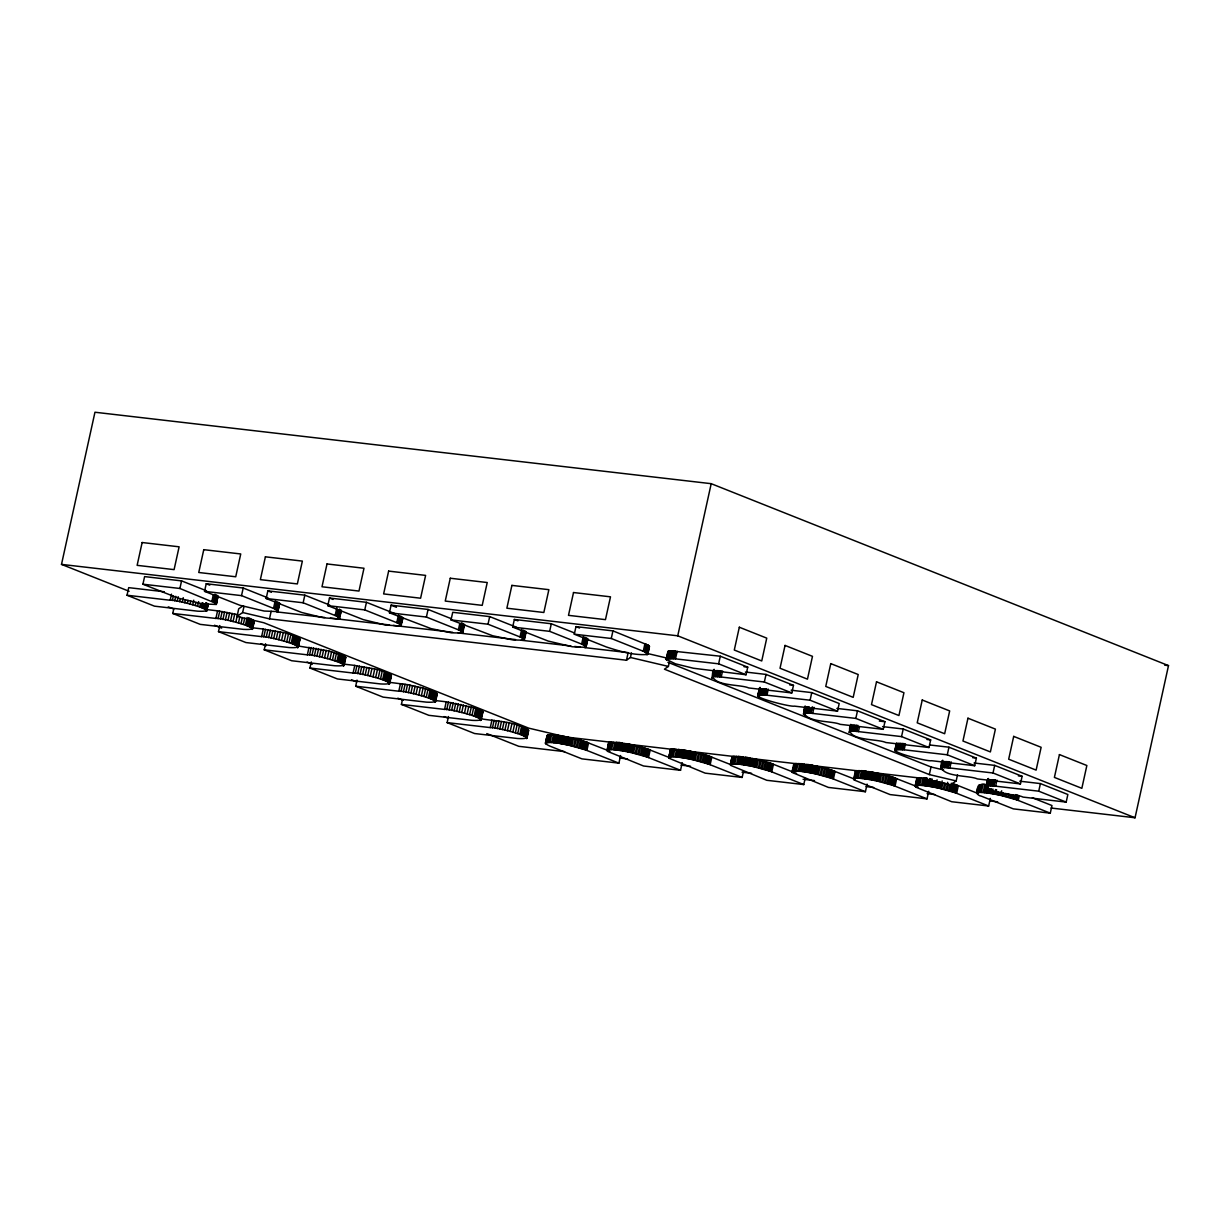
<?xml version="1.0" encoding="UTF-8"?>
<svg xmlns="http://www.w3.org/2000/svg" width="1230" height="1230" viewBox="0 0 1230 1230"><rect width="100%" height="100%" fill="white"/><g stroke="black" fill="none" stroke-linecap="round" stroke-linejoin="round"><path stroke-width="1.5" d="M172.754 613.447L200.198 624.363L243.34 629.36C271.492 630.79 220.155 617.199 215.896 618.444L172.754 613.447L173.768 608.881M250.29 626.993L251.95 619.397L254.256 621.027L252.934 622.026M297.768 645.919L328.948 651.039L342.663 655.421L345.599 657.251L344.923 658.311M389.233 682.312L407.514 684.649L423.074 688.124L435.343 692.398L437.234 694.012L435.851 694.796M480.699 718.689C495.629 721.533 516.984 721.103 528.423 730.835M666.183 659.341L673.579 658.634L718.628 663.831L746.072 674.747L747.732 667.137L720.303 656.22L670.35 650.839L667.875 651.593L666.183 659.341L675.485 663.816L693.413 668.244L746.072 674.747M667.875 651.593L668.474 652.561M837.522 711.14L794.395 706.128C790.137 707.373 738.799 693.782 766.951 695.211L810.093 700.224L837.522 711.14L839.198 703.529L811.754 692.613L791.136 690.215M974.714 765.721L931.587 760.709C927.328 761.954 875.991 748.363 904.142 749.793L947.285 754.805L974.714 765.721L976.389 758.111L948.945 747.194L930.203 745.026M942.257 760.755L942.18 764.753M1019.778 781.188L1040.411 783.587L1067.855 794.503L1066.179 802.098L1023.037 797.102C1014.043 792.458 979.618 796.825 988.09 778.774M129.119 591.276L61.5 564.385L94.956 412.235L711.201 483.682L1168.5 665.615L1135.044 817.766L1051.097 808.033M127.028 595.243L170.171 600.255C174.414 599.01 225.751 612.601 197.6 611.172L154.473 606.159L127.028 595.243L128.704 587.648L164.343 591.768M216.418 604.176L217.725 595.797L216.188 604.453L202.55 603.899L178.365 598.18L142.926 584.204L144.602 576.593L181.563 580.883L206.471 590.784M170.171 600.255L171.508 594.167M172.338 600.532L173.338 595.966M174.768 600.886L175.767 596.319M177.181 601.285L178.196 596.719M216.065 603.407L179.903 588.478L181.563 580.883M179.688 601.747L180.364 598.702M182.24 602.254L183.239 597.688M184.792 602.792L185.453 599.763M187.329 603.377L188.006 600.332M190.097 604.053L190.758 601.009M192.756 604.76L193.756 600.194M195.263 605.468L195.939 602.423M197.6 606.175L198.614 601.608M199.737 606.882L200.398 603.838M201.136 607.374L202.15 602.808M277.811 611.602L279.687 603.346L277.811 611.602L264.173 611.049L240.004 605.314L204.549 591.338L206.225 583.743L243.202 588.017L268.094 597.934M201.628 607.559L202.627 602.992M202.366 607.851L203.381 603.284M203.273 608.22L204.288 603.653M203.796 608.45L204.81 603.884M204.549 608.804L205.887 602.715M205.026 609.05L206.363 602.961M205.564 609.342L206.901 603.254M205.917 609.557L207.255 603.484M206.056 611.341L207.301 605.268M206.317 611.249L207.855 603.945M206.64 611.095L208.085 604.191M206.794 610.972L208.193 604.361M211.914 601.224L213.251 595.135M213.344 601.824L215.019 594.213M214.558 602.408L216.234 594.813M215.45 602.931L217.126 595.32M215.927 603.177L218.094 596.565M216.188 604.453L218.064 596.212M215.896 618.444L217.572 610.833L237.498 614.646M218.064 618.721L219.739 611.11M220.493 619.074L222.169 611.464M218.494 631.636L261.621 636.633C265.88 635.403 317.217 648.994 289.065 647.549L245.923 642.552L218.494 631.636L219.832 625.547M222.922 619.49L224.583 611.879M225.413 619.935L227.089 612.34M227.965 620.443L229.641 612.832M230.517 620.996L232.193 613.386M233.054 621.581L234.73 613.97M278.057 611.31L274.966 608.973L241.526 595.628L243.202 588.017M235.822 622.257L238.697 608.819L242.91 605.883M238.482 622.949L239.819 616.86M957.509 774.839L956.171 780.927L950.559 784.832L923.715 778.498L566.738 737.108L528.777 728.16L263.866 622.764L237.021 616.43L242.648 612.525L243.986 606.436M241.003 623.656L242.341 617.568M243.34 624.379L244.678 618.29M245.462 625.071L247.138 617.46M246.876 625.578L248.537 617.967M247.353 625.763L249.029 618.152L250.674 618.813L249.014 626.424M248.106 626.039L249.782 618.444M249.536 626.654L251.212 619.044M250.751 627.239L252.427 619.628M251.289 627.531L252.965 619.935M251.643 627.761L253.319 620.151M252.027 628.023L253.688 620.427M252.058 629.437L253.918 620.612M252.381 629.283L254.149 620.858M252.611 628.991L254.303 621.242M340.51 611.387L341.356 610.849L338.834 618.998L323.367 617.783L301.627 612.463L266.172 598.487L267.848 590.877L304.825 595.166L329.717 605.068M261.621 636.633L263.297 629.037C274.059 631.728 293.247 631.943 299.459 640.03M263.804 636.909L265.48 629.314M242.648 612.525L269.493 618.859L271.154 611.249M266.218 637.278L267.894 629.668M264.219 649.824L307.362 654.837C311.605 653.591 362.942 667.183 334.791 665.753L291.664 660.741L264.219 649.824L265.557 643.751M273.537 608.358L275.213 600.763M268.647 637.678L270.323 630.068M274.966 608.973L276.642 601.362M276.181 609.557L277.857 601.947M277.073 610.08L278.411 603.991M271.154 638.139L272.814 630.529M277.211 611.848L277.888 608.804M277.688 610.541L279.348 602.946M273.69 638.647L275.366 631.036M276.258 639.185L277.918 631.574M278.795 639.769L280.471 632.159M281.547 640.446L283.223 632.835M284.207 641.138L285.883 633.542M286.728 641.86L288.404 634.25M289.065 642.567L290.741 634.957M291.203 643.259L292.863 635.664M292.602 643.767L294.278 636.156M293.094 643.951L294.754 636.341M293.832 644.243L295.507 636.633M339.68 618.459L336.589 616.107L303.149 602.777L304.825 595.166M294.739 644.612L296.415 637.002M295.262 644.843L296.937 637.232M296.015 645.197L297.691 637.586M296.476 645.427L298.152 637.817M297.014 645.735L298.69 638.124M297.368 645.95L299.044 638.339M297.522 647.718L299.428 638.616M297.783 647.641L299.659 638.816M298.198 646.657L299.874 639.062M298.106 647.472L299.982 639.231M307.362 654.837L309.022 647.226M309.529 655.113L311.205 647.503M311.943 655.467L313.619 647.856M309.945 668.028L353.087 673.025C357.346 671.78 408.683 685.371 380.531 683.942L337.389 678.945L309.945 668.028L311.282 661.94M314.373 655.867L316.049 648.256M401.211 618.69L402.979 617.998L400.473 626.132L384.99 624.932L363.25 619.613L327.795 605.637L329.471 598.026L366.448 602.316L394.907 613.632M316.879 656.328L318.555 648.717M319.431 656.835L321.091 649.225M321.983 657.374L323.659 649.778M324.52 657.958L326.196 650.363M335.16 615.507L336.836 607.897M327.288 658.634L328.948 651.039M336.589 616.107L337.927 610.019M337.804 616.707L339.48 609.096M338.696 617.214L340.372 609.619M329.947 659.341L331.608 651.731M338.834 618.998L339.511 615.953M339.311 617.691L340.987 610.08M339.434 618.752L341.31 610.495M332.454 660.049L334.13 652.438M334.791 660.756L336.466 653.145M336.928 661.463L338.604 653.853M338.327 661.955L340.003 654.36M338.819 662.14L340.495 654.529M339.557 662.432L341.233 654.821M340.464 662.801L342.14 655.206M340.987 663.032L342.663 655.421M341.74 663.385L343.416 655.774M342.217 663.631L343.877 656.021M342.755 663.923L344.415 656.313M343.093 664.139L344.769 656.543M343.247 665.922L345.153 656.805M343.508 665.83L345.384 657.005M343.831 665.676L345.599 657.251M343.97 665.553L345.768 657.635M401.303 625.609L398.213 623.256L364.772 609.911L366.448 602.316M353.087 673.025L354.763 665.415C364.587 668.028 386.42 668.613 390.648 676.5M355.255 673.302L356.931 665.691M357.684 673.656L359.36 666.045M355.685 686.217L398.812 691.214C403.071 689.984 454.408 703.575 426.257 702.13L383.114 697.133L355.685 686.217L357.023 680.129M360.113 674.071L361.774 666.46M362.604 674.517L364.28 666.921M365.156 675.024L366.832 667.413M367.709 675.577L369.384 667.967M370.245 676.162L371.921 668.551M373.013 676.838L374.689 669.228M389.418 612.771L426.395 617.06L459.836 630.406L462.68 633.035L451.471 632.835L431.054 628.607L389.418 612.771L391.094 605.175L428.071 609.45L451.195 618.659M375.673 677.53L377.349 669.92M378.194 678.237L379.855 670.642M380.531 678.96L382.192 671.349M382.653 679.652L384.329 672.041M384.052 680.159L385.728 672.549M396.783 622.657L398.459 615.046M384.544 680.344L386.22 672.733M385.298 680.621L386.958 673.025M398.213 623.256L399.888 615.646M386.205 681.005L387.865 673.394M386.727 681.236L388.388 673.625M399.427 623.841L401.103 616.245M387.465 681.574L389.141 673.979M400.319 624.363L401.995 616.753M387.942 681.82L389.618 674.209M400.934 624.84L402.133 618.536M388.48 682.112L390.156 674.517M401.057 625.885L402.933 617.645M388.834 682.343L390.51 674.732M389.218 682.604L390.879 675.009M388.972 684.111L391.109 675.193M389.249 684.018L391.34 675.439M389.572 683.865L391.447 675.608M398.812 691.214L400.488 683.619M400.995 691.491L402.656 683.895M403.409 691.86L405.085 684.249M401.411 704.406L444.553 709.418C448.796 708.173 500.133 721.764 471.982 720.334L428.84 715.322L401.411 704.406L402.41 699.839M405.839 692.259L407.514 684.649M408.345 692.721L410.005 685.11M426.395 617.06L428.071 609.45M410.882 693.228L412.557 685.617M413.449 693.766L415.11 686.155M415.986 694.35L417.647 686.74M418.738 695.027L420.414 687.416M421.398 695.719L423.074 688.124M423.92 696.441L425.595 688.831M426.257 697.149L427.932 689.538M428.378 697.841L430.054 690.245M429.793 698.348L431.469 690.737M430.269 698.532L431.945 690.922M431.023 698.825L432.699 691.214M431.93 699.193L433.606 691.583M432.453 699.424L434.129 691.813M433.206 699.778L434.882 692.167M451.041 619.92L488.018 624.21L521.459 637.54L524.303 640.184L513.095 639.984L492.677 635.756L451.041 619.92L452.717 612.309L489.694 616.599L516.369 627.208M433.667 700.008L435.343 692.398M434.205 700.316L435.881 692.705M434.559 700.531L436.235 692.921M434.697 702.299L436.619 693.197M434.974 702.222L436.85 693.397M435.297 702.053L437.065 693.628M435.435 701.946L437.234 694.012M458.406 629.791L459.743 623.718M459.836 630.406L461.511 622.795L462.726 623.379L461.066 630.99M444.553 709.418L446.213 701.807L473.658 707.727L481.96 711.125L482.944 712.355L481.576 713M461.942 631.513L463.618 623.902M462.557 631.974L464.233 624.379L464.602 625.132M462.68 633.035L464.556 624.779M446.721 709.695L448.397 702.084M449.135 710.048L450.81 702.438M447.136 722.61L490.278 727.607C494.522 726.361 545.874 739.953 517.707 738.523L474.58 733.526L447.136 722.61L448.473 716.521M451.564 710.448L453.24 702.837M454.07 710.909L455.746 703.299M456.607 711.417L458.283 703.806M459.174 711.955L460.85 704.36M461.711 712.539L463.387 704.944M464.479 713.216L466.139 705.62M467.123 713.923L468.799 706.312M488.018 624.21L489.694 616.599M469.645 714.63L471.321 707.019M471.982 715.337L473.658 707.727M474.119 716.045L475.795 708.434M475.518 716.537L477.194 708.941M476.01 716.721L477.686 709.11M476.748 717.013L478.424 709.403M477.655 717.382L479.331 709.787M478.178 717.613L479.854 710.002M478.931 717.966L480.607 710.356M479.408 718.212L481.068 710.602M479.946 718.505L481.607 710.894M480.284 718.72L481.96 711.125M480.669 718.996L482.345 711.386M480.438 720.503L482.575 711.586M480.699 720.411L482.79 711.832M481.022 720.257L482.898 712.001M490.278 727.607L491.954 719.996M585.941 647.318L587.802 639.077L585.941 647.318L572.304 646.765L548.119 641.045L512.679 627.069L514.34 619.459L551.317 623.748L574.441 632.943M492.446 727.883L494.122 720.273M494.875 728.237L496.536 720.626M497.289 728.652L498.965 721.041M499.795 729.098L501.471 721.503M520.029 636.94L521.705 629.33M521.459 637.54L523.134 629.945M502.347 729.605L504.023 721.995M522.688 638.139L524.349 630.529M523.58 638.647L525.241 631.052M524.18 639.123L525.856 631.513L525.979 632.574M524.303 640.184L526.179 631.928M504.9 730.159L506.576 722.548M507.437 730.743L509.112 723.132M510.204 731.42L511.88 723.809M512.864 732.111L514.54 724.501M515.37 732.819L517.046 725.223M517.722 733.541L519.383 725.931M519.844 734.233L521.52 726.623M521.243 734.74L522.919 727.13M521.735 734.925L523.411 727.314M522.489 735.202L524.149 727.607M523.396 735.586L525.056 727.976M523.918 735.817L525.579 728.206M524.657 736.155L526.332 728.56M525.133 736.401L526.809 728.79M525.671 736.693L527.347 729.098M526.025 736.924L527.685 729.313M526.409 737.185L528.07 729.59M586.172 647.042L583.097 644.689L549.656 631.344L551.317 623.748M526.44 738.6L528.3 729.774M526.763 738.446L528.531 730.02M526.901 738.323L528.685 730.405M545.397 743.181L547.073 735.571L551.594 734.817L562.325 736.063L560.649 743.673C556.683 742.366 538.34 741.075 549.918 746.118L581.928 758.864L618.905 763.138L620.581 755.543M545.443 743.535L547.319 735.279M545.766 743.935L547.073 735.571M546.243 742.643L547.919 735.033M547.166 742.474L548.841 734.879M548.396 742.413L550.071 734.802M549.918 742.428L551.594 734.817M574.302 634.203L575.978 626.608L612.94 630.882L648.502 645.335L649.471 646.565L647.564 654.468C633.619 655.529 619.52 651.224 606.313 646.949L574.302 634.203L611.279 638.493L644.72 651.838L647.564 654.468M551.716 742.52L553.392 734.91M553.162 742.643L554.838 735.033M553.731 742.705L555.407 735.094M554.684 742.812L556.36 735.202M556.006 742.966L557.682 735.356M556.867 743.089L558.543 735.479M558.266 743.289L559.942 735.678M559.281 743.443L560.957 735.832M581.667 644.09L583.327 636.479M583.097 644.689L584.757 637.079M560.649 743.673L561.71 743.843L563.386 736.247L583.804 741.137L609.911 751.299M584.312 645.273L585.987 637.678L586.864 638.186L585.203 645.796M561.71 743.843L563.125 744.104L564.801 736.493M585.342 647.564L586.679 641.491M563.125 744.104L564.216 744.304L565.877 736.693M585.803 646.273L587.479 638.662M564.216 744.304L565.646 744.581L567.322 736.985M565.646 744.581L566.753 744.811L568.429 737.201M566.753 744.811L568.214 745.119L569.89 737.508M618.905 763.138L585.311 749.808L569.321 745.365L570.981 737.754M570.766 745.688L572.427 738.077M571.858 745.934L573.534 738.338M573.549 746.349L575.225 738.738M574.61 746.61L576.286 739.015M576.255 747.041L577.931 739.43M577.27 747.317L578.946 739.707M578.838 747.748L580.499 740.137M579.791 748.024L581.467 740.414M581.237 748.455L582.912 740.86M582.128 748.732L583.804 741.137M583.451 749.162L585.126 741.567M584.265 749.439L585.926 741.828M585.311 749.808L586.987 742.197M585.665 749.931L587.34 742.336M586.895 750.408L588.57 742.797M611.279 638.493L612.94 630.882M269.493 618.859L626.47 660.233L628.146 652.638L584.235 647.549M607.036 750.315L608.696 742.705L611.694 741.951L610.019 749.547L607.036 750.315L608.004 751.561L643.551 765.998L680.528 770.288L682.204 762.677M607.067 750.669L608.942 742.428M607.405 751.084L608.696 742.705M607.866 749.777L609.542 742.182M608.788 749.624L610.464 742.013M626.47 660.233L630.452 657.481L631.451 652.915M610.019 749.547L611.541 749.562L613.216 741.951M611.541 749.562L613.34 749.67L615.015 742.059M613.34 749.67L614.785 749.793L616.461 742.182M614.785 749.793L617.029 742.244M616.307 749.946L617.983 742.351L622.58 742.982L620.904 750.592L615.369 749.854M617.629 750.115L619.305 742.505M618.49 750.223L620.166 742.628M619.889 750.438L621.565 742.828M643.29 651.224L644.951 643.628M620.904 750.592L622.272 750.807L623.948 743.197M644.72 651.838L646.38 644.228M622.272 750.807L623.333 750.992L625.009 743.381M645.935 652.423L647.61 644.812M623.333 750.992L624.748 751.238L626.424 743.643L646.749 748.701L669.75 757.726M646.826 652.946L648.502 645.335M646.965 654.714L648.302 648.625M624.748 751.238L625.839 751.453L627.515 743.843M647.426 653.407L649.102 645.796M647.795 654.176L649.425 646.211M625.839 751.453L627.285 751.73L628.945 744.119M627.285 751.73L628.376 751.961L630.052 744.35M628.376 751.961L629.837 752.268L631.513 744.657M680.528 770.288L646.934 756.957L630.944 752.499L632.62 744.903M632.389 752.822L634.065 745.226M633.481 753.083L635.157 745.472M635.172 753.498L636.848 745.887M636.233 753.759L637.909 746.149M637.878 754.19L639.554 746.579M638.893 754.467L640.569 746.856M640.461 754.897L642.121 747.287M641.414 755.174L643.09 747.563M642.875 755.604L644.535 747.994M643.751 755.881L645.427 748.271M645.089 756.312L646.749 748.701M666.352 659.726L668.121 651.3M666.568 659.972L668.443 651.147M667.044 658.665L668.72 651.054M645.888 756.588L647.549 748.978M667.567 658.557L669.243 650.947M667.967 658.496L669.643 650.901M646.934 756.957L648.61 749.347M668.69 658.45L670.35 650.839M647.288 757.08L648.963 749.47M669.197 658.434L670.873 650.824M648.518 757.557L650.193 749.946M956.171 780.927L929.342 774.593L664.431 669.197L668.397 666.429L669.412 661.878M670.104 658.434L671.765 650.824M670.719 658.45L672.395 650.839M671.795 658.496L673.456 650.885M672.518 658.542L674.194 650.931M1135.044 817.766L677.745 635.818L711.201 483.682M673.579 658.634L675.255 651.024M673.963 658.665L675.639 651.054M675.485 658.834L677.161 651.224M668.69 757.818L670.565 749.562L676.638 749.208L674.963 756.804L669.489 756.927L669.028 758.234L705.174 773.147L742.151 777.437L743.489 771.348M668.889 757.173L670.565 749.562M669.028 758.234L670.319 749.854M669.489 756.927L671.165 749.316M670.412 756.773L672.087 749.162M671.641 756.696L673.317 749.085M673.179 756.711L674.84 749.101M674.963 756.804L676.423 756.927L678.084 749.331M676.423 756.927L678.668 749.378M676.992 756.988L677.945 757.096L679.606 749.485M679.252 757.265L680.928 749.654L686.632 750.531L684.956 758.141L677.945 757.096M680.113 757.373L681.789 749.762M681.512 757.572L683.188 749.962M682.527 757.726L684.203 750.131M683.895 757.957L685.571 750.346M684.956 758.141L686.371 758.387L688.047 750.777M686.371 758.387L687.462 758.587L689.138 750.992L708.388 755.85L731.373 764.876M687.462 758.587L688.908 758.879L690.584 751.269M688.908 758.879L689.999 759.095L691.675 751.499M689.999 759.095L691.46 759.402L693.136 751.791M742.151 777.437L708.557 764.091L692.567 759.648L694.243 752.037M712.078 677.915L713.707 669.612C705.559 687.14 739.538 683.696 748.655 687.939L791.797 692.936L793.473 685.341L766.029 674.424L745.395 672.026M694.012 759.971L695.688 752.36M712.308 678.161L714.169 669.335M712.539 678.36L714.107 670.765M695.104 760.232L696.78 752.622M711.97 677.745L713.292 676.746L714.63 670.658M713.292 676.746L715.03 670.611M713.692 676.7L715.752 670.55M714.415 676.638L716.26 670.535M696.795 760.632L698.471 753.037M714.922 676.623L715.829 676.623L717.167 670.535M718.628 663.831L720.303 656.22M697.871 760.909L699.532 753.298M715.829 676.623L717.797 670.55M716.46 676.638L717.521 676.685L718.858 670.596M699.501 761.324L701.177 753.729M717.521 676.685L719.581 670.658M700.531 761.601L702.192 753.99M718.243 676.731L719.304 676.823L720.642 670.734M719.304 676.823L721.041 670.78M702.084 762.031L703.76 754.436M719.704 676.869L721.226 677.023L722.563 670.934M703.037 762.308L704.713 754.713M704.498 762.754L706.158 755.143M705.374 763.03L707.05 755.42M706.712 763.461L708.388 755.85M707.511 763.722L709.187 756.127M708.557 764.091L710.233 756.496M708.911 764.23L710.586 756.619M710.141 764.691L711.816 757.096M730.328 764.968L732.188 756.711L739.722 756.465L738.046 764.076L731.112 764.076L730.651 765.368L766.813 780.297L803.774 784.571L805.127 778.498M730.528 764.322L732.188 756.711M730.651 765.368L731.958 757.004M731.112 764.076L732.788 756.465M732.035 763.907L733.71 756.312M733.265 763.845L734.94 756.235M734.802 763.861L736.463 756.25M736.586 763.953L738.261 756.342M738.046 764.076L740.291 756.527M738.615 764.138L739.568 764.245L741.244 756.635M739.568 764.245L740.875 764.399L742.551 756.788M740.875 764.399L741.736 764.522L743.412 756.911M757.649 695.734L759.479 688.508M757.818 696.103L759.587 687.693M758.034 696.349L759.909 687.524M743.135 764.722L744.811 757.111L749.67 757.926L747.994 765.537L741.736 764.522M758.495 695.042L760.171 687.447M758.264 696.549L759.602 690.461M758.649 696.826L760.371 688.862M744.165 764.876L745.826 757.265M759.417 694.889L760.755 688.8M760.14 694.842L761.478 688.754M760.663 694.812L762 688.739M745.518 765.091L747.194 757.496M761.555 694.812L762.892 688.723M791.797 692.936L764.353 682.02L766.029 674.424M746.579 765.275L748.255 757.68M762.185 694.827L763.523 688.739M763.246 694.889L764.583 688.8M763.968 694.935L765.306 688.846M747.994 765.537L749.085 765.737L750.761 758.126M765.045 695.027L766.382 688.938M765.429 695.058L766.767 688.969M749.085 765.737L750.531 766.013L752.207 758.418L770.81 763.261L796.563 773.439M766.951 695.211L768.289 689.138M750.531 766.013L751.638 766.244L753.298 758.633M751.638 766.244L753.083 766.551L754.759 758.941M803.774 784.571L770.18 771.241L754.19 766.797L755.866 759.187M755.635 767.12L757.311 759.51M756.727 767.366L758.403 759.771M758.433 767.781L760.094 760.171M759.494 768.043L761.17 760.448M761.124 768.473L762.8 760.863M762.154 768.75L763.815 761.139M763.707 769.181L765.383 761.57M764.66 769.457L766.336 761.847M766.121 769.888L767.797 762.293M766.997 770.165L768.673 762.569M768.335 770.595L770.011 763M769.134 770.872L770.81 763.261M770.18 771.241L771.856 763.63M770.534 771.364L772.209 763.769M771.764 771.84L773.439 764.23M803.544 714.307L805.173 706.005C797.009 723.532 830.988 720.073 840.121 724.332L883.263 729.329L884.923 721.718L857.495 710.802L836.861 708.418M803.436 714.138L805.296 707.25M803.959 713.323L805.573 707.158M791.951 772.102L793.811 763.861L802.867 763.784L801.191 771.379L793.658 771.056L792.151 771.456L792.274 772.517L828.436 787.431L865.413 791.72L867.073 784.11M804.374 715.014L806.096 707.05M804.236 713.246L805.158 713.077L806.496 707.004M792.735 771.21L794.411 763.615M805.158 713.077L807.218 706.943M793.658 771.056L795.333 763.446M805.881 713.031L807.726 706.927M806.388 713.016L807.295 713.016L808.633 706.927M810.093 700.224L811.754 692.613M794.903 770.979L796.563 763.384M807.295 713.016L809.248 706.943M796.425 770.995L798.101 763.384M807.91 713.031L808.986 713.077L809.986 708.511M808.986 713.077L810.708 708.557M798.208 771.102L799.884 763.492M809.709 713.123L810.77 713.216L812.108 707.127M810.77 713.216L812.492 707.158M799.669 771.225L801.345 763.615M811.154 713.246L812.676 713.415L814.014 707.327M800.238 771.287L801.914 763.676M801.191 771.379L802.498 771.548L804.174 763.938M802.498 771.548L803.359 771.656L805.035 764.061M803.359 771.656L804.774 771.856L806.434 764.26M805.788 772.025L807.449 764.414L813.83 765.552L812.154 773.163L804.774 771.856M807.157 772.24L808.817 764.63M808.202 772.425L809.878 764.814M809.617 772.671L811.293 765.075M810.708 772.886L812.384 765.275M812.154 773.163L813.261 773.393L814.937 765.783L831.634 770.134L854.635 779.159M813.261 773.393L814.706 773.701L816.382 766.09M865.413 791.72L831.818 778.39L815.813 773.931L817.489 766.321M817.258 774.254L818.934 766.659M818.35 774.516L820.026 766.905M820.056 774.931L821.717 767.32M821.117 775.192L822.793 767.582M822.762 775.623L824.423 768.012M823.777 775.884L825.453 768.289M825.33 776.33L827.006 768.719M826.283 776.607L827.959 768.996M827.744 777.037L829.42 769.427M828.636 777.314L830.296 769.703M829.958 777.744L831.634 770.134M830.757 778.021L832.433 770.411M831.818 778.39L833.479 770.779M832.157 778.513L833.832 770.903M833.402 778.99L835.062 771.379M882.587 726.607L903.22 729.006L930.664 739.922L928.988 747.517L885.846 742.52C877.021 738.261 842.627 741.705 850.806 724.362M849.269 732.496L851.022 725.439M849.161 732.327L851.298 725.346M849.961 731.435L851.821 725.239M850.484 731.327L852.221 725.193M850.883 731.281L852.944 725.131M851.606 731.22L853.451 725.116M852.113 731.204L853.02 731.204L854.358 725.116M883.263 729.329L855.819 718.412L857.495 710.802M853.02 731.204L854.988 725.131M853.651 731.22L854.712 731.266L856.049 725.177M854.712 731.266L856.772 725.239M855.434 731.312L856.495 731.404L857.833 725.316M856.495 731.404L857.894 726.884M856.895 731.45L858.417 731.604L859.416 727.038M853.574 779.251L855.45 770.995L856.956 770.595L855.28 778.206L853.528 778.898L854.512 780.128L890.059 794.58L927.036 798.87L928.712 791.259M853.897 779.666L856.034 770.749M854.512 780.128L855.511 775.561M855.28 778.206L856.526 778.129L858.202 770.518M856.526 778.129L858.048 778.144L859.724 770.534M859.832 778.236L861.507 770.641L866.658 771.195L864.982 778.805L858.048 778.144M861.292 778.359L862.968 770.764M861.861 778.421L863.537 770.81M862.814 778.529L864.49 770.918M864.121 778.698L865.797 771.087M864.982 778.805L866.397 779.005L868.057 771.395M866.397 779.005L867.411 779.159L869.087 771.564M867.411 779.159L868.78 779.39L870.44 771.779L891.935 776.853L918.041 787.016M868.78 779.39L869.841 779.574L871.501 771.963M869.841 779.574L871.255 779.82L872.916 772.209M871.255 779.82L872.331 780.02L874.007 772.425M872.331 780.02L873.777 780.312L875.452 772.701M873.777 780.312L874.884 780.527L876.56 772.932M874.884 780.527L876.329 780.835L878.005 773.224M927.036 798.87L893.441 785.524L877.436 781.081L879.112 773.47M878.881 781.404L880.557 773.793M879.973 781.665L881.649 774.054M881.679 782.065L883.355 774.47M882.74 782.341L884.416 774.731M884.385 782.757L886.046 775.161M885.4 783.033L887.076 775.423M886.953 783.464L888.629 775.869M894.84 750.315L896.301 743.904M895.01 750.684L896.578 742.92M887.922 783.741L889.582 776.145M895.225 750.93L896.762 743.627M895.455 751.13L897.024 743.55M896.224 749.516L897.562 743.443M896.609 749.47L897.946 743.381M889.367 784.187L891.043 776.576M897.331 749.424L898.669 743.335M890.259 784.463L891.935 776.853M897.854 749.393L899.192 743.32M898.746 749.393L900.083 743.304M928.988 747.517L901.544 736.601L903.22 729.006M891.581 784.894L893.257 777.283M899.376 749.408L900.714 743.32M892.38 785.155L894.056 777.545M900.437 749.47L901.774 743.381M893.441 785.524L895.102 777.929M901.16 749.516L902.497 743.427M893.795 785.663L895.455 778.052M902.236 749.608L903.573 743.52M902.62 749.639L903.958 743.55M895.025 786.124L896.701 778.529M904.142 749.793L905.48 743.72M915.151 786.032L916.827 778.436L919.825 777.668L918.149 785.278L915.151 786.032L916.135 787.277L951.682 801.729L988.659 806.004L990.335 798.408M915.197 786.385L917.073 778.144M915.52 786.8L917.657 777.898M916.919 785.34L918.579 777.744M918.149 785.278L919.671 785.293L921.347 777.683M919.671 785.293L921.47 785.386L923.13 777.775M921.47 785.386L922.915 785.509L924.591 777.898M922.915 785.509L925.16 777.96L927.42 778.221M923.484 785.57L924.437 785.678L926.113 778.067M924.437 785.678L925.76 785.832L927.097 779.743M925.76 785.832L926.62 785.955L927.958 779.866M929.342 774.593L931.018 766.982L667.875 662.293M926.62 785.955L928.02 786.154L929.695 778.544M928.02 786.154L929.034 786.308L930.71 778.698M929.034 786.308L930.403 786.524L932.079 778.928M930.403 786.524L931.464 786.708L932.801 780.62M931.464 786.708L932.878 786.969L934.216 780.881M932.878 786.969L933.954 787.169L935.292 781.081M933.954 787.169L935.4 787.446L937.076 779.851M935.4 787.446L936.507 787.677L937.844 781.588M974.052 763L994.686 765.383L1022.115 776.299L1020.454 783.91L977.312 778.913C968.487 774.654 933.493 778.067 942.503 760.463M940.735 768.888L942.826 760.309M940.95 769.134L942.626 761.524M940.627 768.719L941.949 767.72L943.287 761.631M936.507 787.677L937.967 787.984L939.305 781.896M941.949 767.72L943.687 761.585M942.349 767.658L944.394 761.524M988.659 806.004L955.064 792.673L939.059 788.23L940.397 782.142M943.056 767.612L944.917 761.508M943.579 767.597L944.471 767.597L945.824 761.508M947.285 754.805L948.945 747.194M940.504 788.553L942.18 780.942M944.471 767.597L946.439 761.524M945.101 767.612L946.162 767.658L947.5 761.57M941.611 788.799L942.949 782.726M946.162 767.658L948.238 761.616M943.302 789.214L944.64 783.126M946.9 767.705L947.961 767.797L949.299 761.708M947.961 767.797L949.683 761.739M944.363 789.476L945.701 783.402M948.345 767.827L949.867 767.997L951.205 761.908M946.008 789.906L947.684 782.295M947.023 790.183L948.361 784.094M948.576 790.613L949.914 784.525M949.545 790.89L950.882 784.802M950.99 791.32L952.666 783.725L951.205 783.279M951.882 791.597L953.558 784.002L952.666 783.725M953.204 792.028L954.88 784.433L953.558 784.002M954.003 792.305L955.679 784.694L954.88 784.433M955.064 792.673L956.74 785.063L955.679 784.694M955.418 792.797L956.74 785.063M956.648 793.273L958.324 785.663L957.078 785.201M1032.385 797.763L1051.958 805.542L1050.282 813.153L1013.305 808.863L981.294 796.133C971.792 794.672 978.634 780.005 986.783 785.109M976.82 793.535L978.696 785.278M977.819 790.905L978.48 787.861M976.774 793.181L979.28 785.048M977.619 792.643L978.542 792.489L980.202 784.878M978.542 792.489L979.772 792.412L981.448 784.802M979.772 792.412L981.294 792.428L982.97 784.817M981.294 792.428L983.093 792.535L984.753 784.924M983.093 792.535L984.538 792.658L986.214 785.048M984.538 792.658L988.228 778.652M986.691 787.323L988.551 778.498M986.906 787.523L988.49 779.928M985.107 792.704L986.06 792.812L987.398 786.739M987.29 787.784L989.012 779.82M986.322 786.554L988.074 785.862L989.412 779.774M988.074 785.862L990.135 779.712M986.06 792.812L987.383 792.981L988.382 788.415M988.797 785.801L990.642 779.697M987.383 792.981L988.244 793.089L989.243 788.522M989.304 785.786L990.212 785.786L991.549 779.697M1020.454 783.91L993.01 772.994L994.686 765.383M990.212 785.786L992.18 779.712M988.244 793.089L989.643 793.289L990.642 788.738M990.842 785.801L991.903 785.847L993.24 779.759M989.643 793.289L990.657 793.458L991.657 788.891M991.903 785.847L993.963 779.82M990.657 793.458L992.026 793.673L993.025 789.107M992.625 785.893L993.686 785.985L995.024 779.897M993.686 785.985L995.424 779.943M992.026 793.673L993.087 793.857L993.748 790.813M994.086 786.032L995.608 786.185L996.946 780.097M993.087 793.857L994.501 794.103L995.501 789.552M994.501 794.103L995.593 794.319L996.592 789.752M995.593 794.319L997.023 794.595L997.699 791.551M997.023 794.595L998.13 794.826L998.806 791.782M998.13 794.826L999.59 795.134L1000.251 792.089M1050.282 813.153L1016.687 799.823L1000.697 795.364L1001.697 790.798M1002.143 795.687L1002.804 792.658M1003.234 795.948L1003.895 792.904M1004.925 796.364L1005.602 793.319M1005.986 796.625L1006.663 793.581M1007.631 797.055L1008.293 794.011M1008.646 797.317L1009.323 794.288M1010.199 797.763L1010.876 794.718M1011.168 798.039L1011.829 794.995M1012.613 798.47L1013.289 795.426M1013.505 798.747L1014.181 795.702M1014.827 799.177L1015.842 794.611M1015.626 799.454L1016.641 794.888M1016.687 799.823L1017.687 795.257M1017.041 799.946L1018.04 795.38M1018.271 800.423L1019.27 795.856M1066.179 802.098L1038.735 791.182L1040.411 783.587M279.717 603.699L278.887 604.238M793.811 763.861L793.95 764.906M855.45 770.995L855.573 772.056M464.356 625.424L462.834 625.839M1164.687 665.184L1168.5 665.615M61.5 564.385L677.745 635.818M142.926 584.204L179.903 588.478M204.549 591.338L241.526 595.628M266.172 598.487L303.149 602.777M327.795 605.637L364.772 609.911M512.679 627.069L549.656 631.344M276.888 611.91L324.612 617.445M330.332 618.106L389.526 624.963M393.339 625.409L452.517 632.266M458.237 632.943L515.508 639.569M521.243 640.246L570.874 645.996M574.687 646.442L580.422 647.103M743.981 666.706L747.732 667.137M206.317 609.527L217.572 610.833M721.226 677.023L764.353 682.02M789.721 684.895L793.473 685.341M252.042 627.731L263.297 629.037M812.676 713.415L855.819 718.412M879.296 721.072L884.923 721.718M343.508 664.108L354.763 665.415M858.417 731.604L901.544 736.601M926.913 739.476L930.664 739.922M972.638 757.68L976.389 758.111M434.959 700.5L446.213 701.807M1018.363 775.869L1022.115 776.299M949.867 767.997L993.01 772.994M995.608 786.185L1038.735 791.182M564.585 751.622L518.799 746.318L486.773 733.572M619.92 758.034L627.546 758.925M680.974 765.121L690.507 766.229M742.028 772.194L751.561 773.301M803.082 779.266L814.521 780.604M866.043 786.57L873.669 787.461M927.097 793.658L934.723 794.534M990.058 800.945L997.684 801.837M999.59 795.134L1000.697 795.364M937.967 787.984L939.059 788.23M876.329 780.835L877.436 781.081M814.706 773.701L815.813 773.931M753.083 766.551L754.19 766.797M691.46 759.402L692.567 759.648M629.837 752.268L630.944 752.499M568.214 745.119L569.321 745.365M648.379 653.714L666.46 657.973M630.452 657.481L668.397 666.429M931.018 766.982L943.533 769.934M575.978 626.608L579.53 628.023M958.324 785.663L977.881 793.458M514.34 619.459L517.907 620.873M391.094 605.175L396.429 607.297M329.471 598.026L333.023 599.441M267.848 590.877L271.4 592.291M206.225 583.743L209.776 585.157M168.264 606.851L173.599 608.973M214.527 625.255L221.646 628.1M260.791 643.674L266.126 645.796M307.054 662.078L312.389 664.2M351.534 679.775L356.869 681.897M397.797 698.179L403.148 700.301M444.061 716.583L447.628 717.997M979.434 786.816L978.45 785.57M142.142 542.522L137.13 565.339L174.091 569.628L179.119 546.812L142.142 542.522M203.765 549.672L198.753 572.488L235.73 576.778L240.742 553.961L203.765 549.672M265.388 556.821L260.376 579.638L297.353 583.927L302.365 561.095L265.388 556.821M327.011 563.955L321.999 586.772L358.976 591.061L363.988 568.245L327.011 563.955M388.634 571.104L383.622 593.921L420.599 598.211L425.611 575.394L388.634 571.104M450.272 578.238L445.245 601.07L482.221 605.36L487.234 582.528L450.272 578.238M511.895 585.388L506.868 608.204L543.845 612.494L548.872 589.677L511.895 585.388M573.518 592.537L568.491 615.354L605.468 619.643L610.495 596.827L573.518 592.537M739.322 627.223L734.295 650.04L761.739 660.956L766.751 638.139L739.322 627.223M785.048 645.427L780.035 668.244L807.464 679.16L812.477 656.343L785.048 645.427M830.773 663.616L825.761 686.432L853.189 697.349L858.217 674.532L830.773 663.616M876.513 681.804L871.486 704.621L898.93 715.537L903.942 692.721L876.513 681.804M922.239 700.008L917.211 722.825L944.655 733.741L949.668 710.925L922.239 700.008M967.964 718.197L962.952 741.014L990.381 751.93L995.408 729.113L967.964 718.197M1013.689 736.386L1008.677 759.202L1036.121 770.118L1041.133 747.302L1013.689 736.386M1059.43 754.59L1054.402 777.406L1081.847 788.322L1086.859 765.506L1059.43 754.59"/></g></svg>
